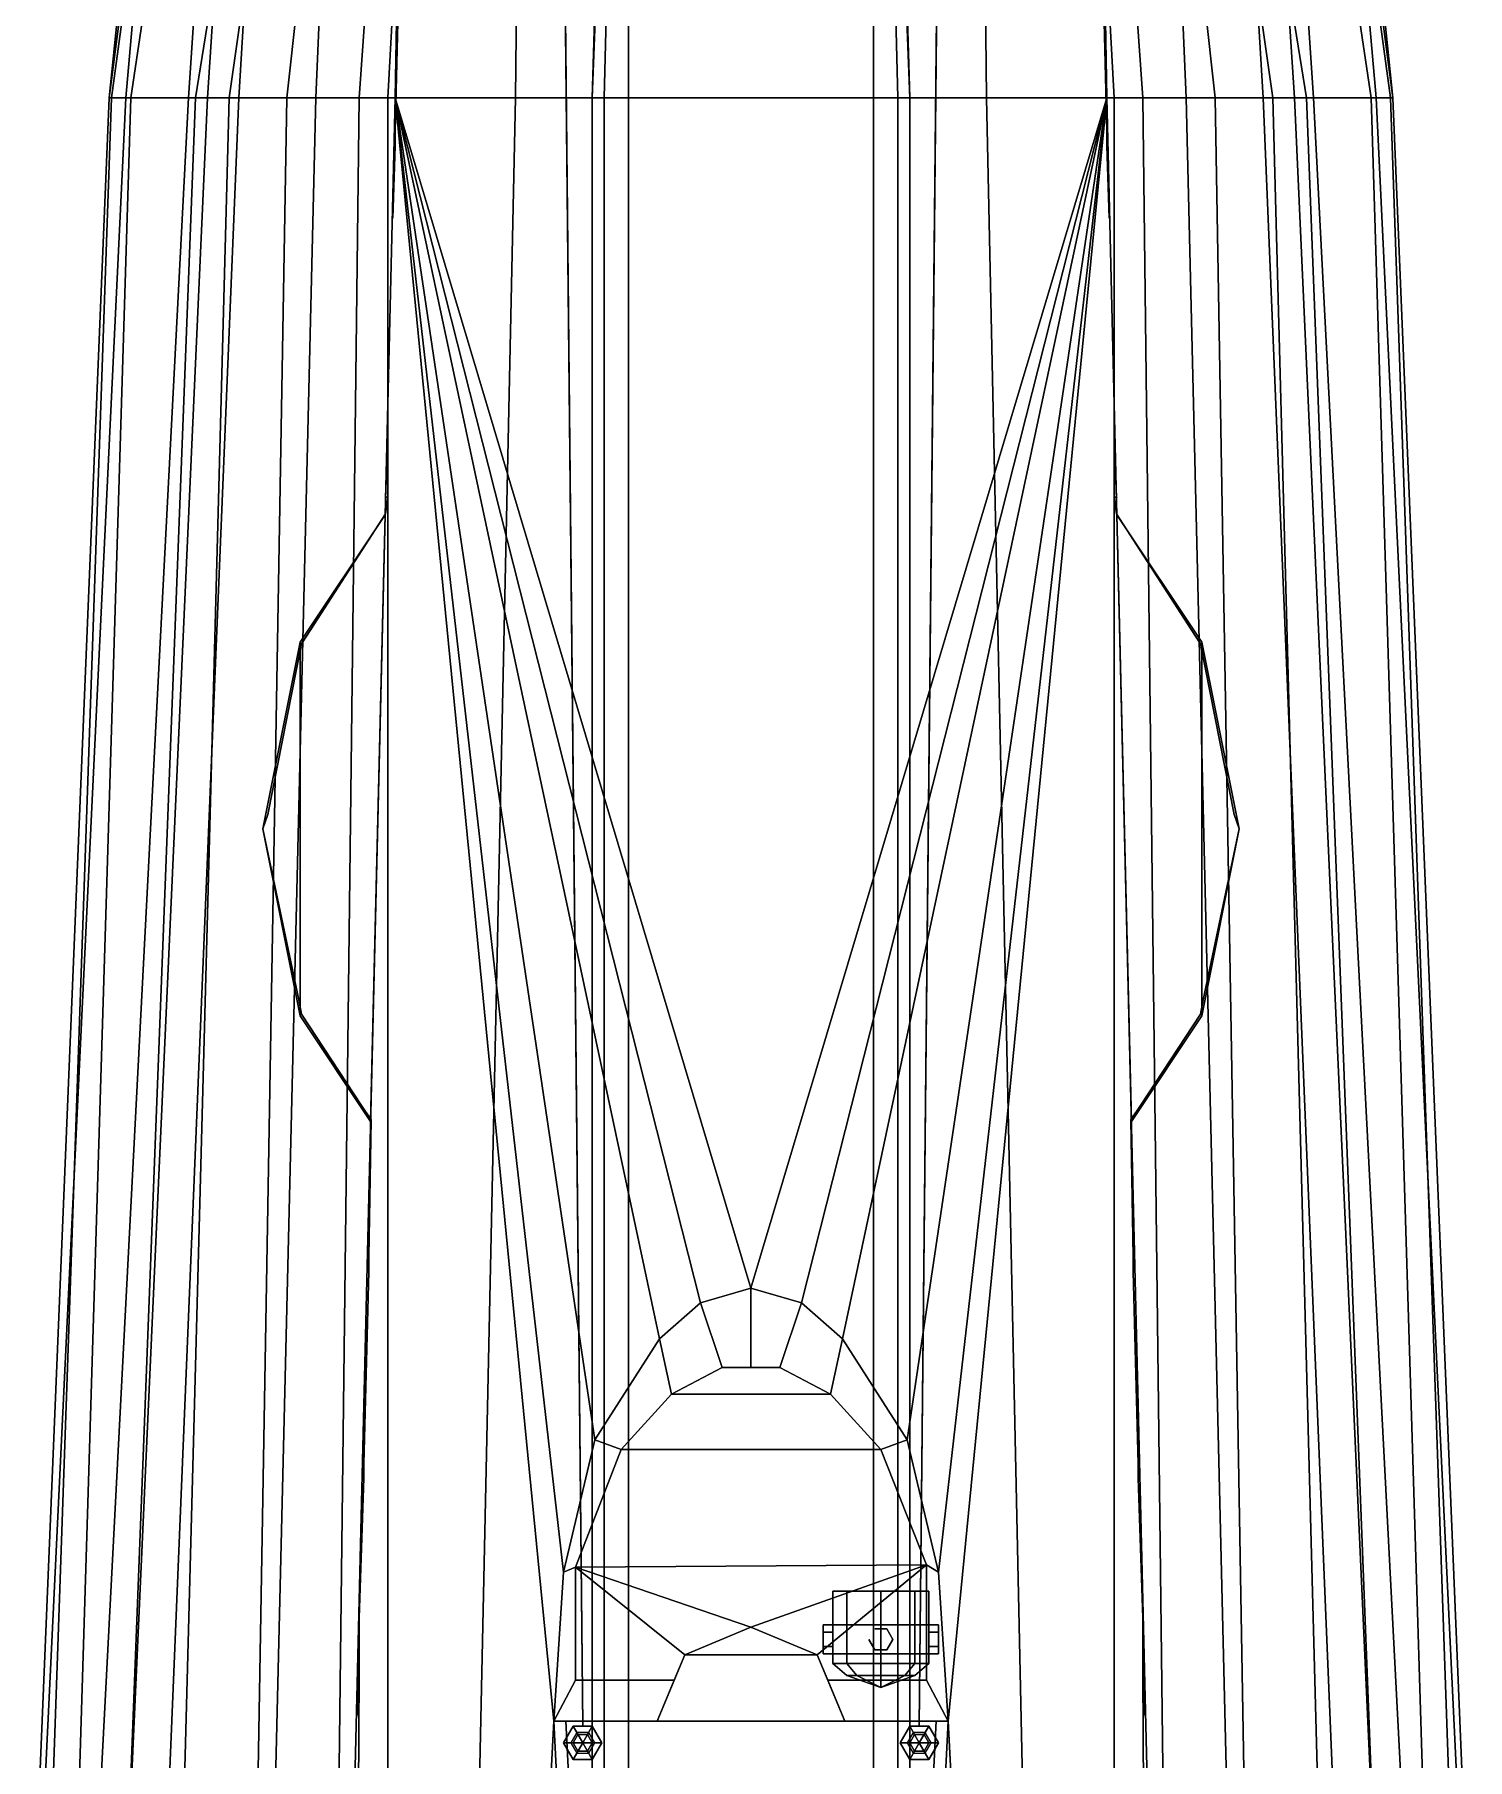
# Model space of a CAD drawing. Extents: x -3.2 to 3.2, y -38.1 to 38.1.
# Drawn here: x -2.98 to 2.98, y 7.3 to 14.47 of the extents above; entities that cross this region are included whole.
import ezdxf

# ---------------------------------------------------------------- set-up
doc = ezdxf.new("R2010")
doc.units = 0
doc.layers.get('0').update_dxf_attribs({"linetype": 'CONTINUOUS'})
doc.layers.add('RAILINGS', color=6, linetype='CONTINUOUS')
doc.layers.add('TOWER', color=3, linetype='CONTINUOUS')

msp = doc.modelspace()

# ---------------------------------------------------------------- linework, layer by layer
for points in [[(-0.7, 7.44, 6.45), (-0.93, 30.13, 2.19), (-0.93, 29.95, 2.18), (-0.7, 7.44, 6.39)], [(-0.7, 7.44, 6.39), (-0.93, 29.95, 2.18), (-0.93, 30.13, 2.19), (-0.7, 7.44, 6.45)], [(0.7, 7.44, 6.45), (0.93, 30.13, 2.19), (0.93, 29.95, 2.18), (0.7, 7.44, 6.39)], [(0.7, 7.44, 6.39), (0.93, 29.95, 2.18), (0.93, 30.13, 2.19), (0.7, 7.44, 6.45)], [(-1.9, 21.71, -1.43), (-1.69, 21.71, -1.96), (-2.67, 14.21, -1.96), (-2.67, 14.21, -1.43)], [(-1.69, 21.71, -1.96), (-1.64, 21.71, -2.02), (-2.66, 14.21, -2.02), (-2.67, 14.21, -1.96)], [(-1.94, 21.71, -1.05), (-1.9, 21.71, -1.43), (-2.67, 14.21, -1.43), (-2.6, 14.21, -1.05)], [(-1.64, 21.71, -2.02), (-1.46, 21.71, -2.25), (-2.58, 14.21, -2.25), (-2.66, 14.21, -2.02)], [(-1.84, 21.71, -0.3), (-1.94, 21.71, -1.05), (-2.6, 14.21, -1.05), (-2.34, 14.21, -0.3)], [(-1.46, 21.71, -2.25), (-1.1, 21.71, -2.54), (-2.31, 14.21, -2.54), (-2.58, 14.21, -2.25)], [(-1.77, 21.71, -0.04), (-1.84, 21.71, -0.3), (-2.34, 14.21, -0.3), (-2.26, 14.21, -0.04)], [(-1.1, 21.71, -2.54), (-1.1, 21.71, -2.54), (-2.17, 14.21, -2.64), (-2.31, 14.21, -2.54)], [(-1.68, 21.71, 0.21), (-1.77, 21.71, -0.04), (-2.26, 14.21, -0.04), (-2.13, 14.21, 0.21)], [(-1.1, 21.71, -2.54), (-1.1, 21.71, -2.54), (-1.93, 14.21, -2.72), (-2.17, 14.21, -2.64)], [(-1.49, 21.71, 0.91), (-1.68, 21.71, 0.21), (-2.13, 14.21, 0.21), (-1.81, 14.21, 0.91)], [(-1.1, 21.71, -2.54), (-1.1, 21.71, -2.54), (-1.63, 14.21, -2.72), (-1.93, 14.21, -2.72)], [(-1.35, 21.71, 1.44), (-1.49, 21.71, 0.91), (-1.81, 14.21, 0.91), (-1.48, 14.21, 1.36)], [(-1.1, 21.71, -2.54), (-1.1, 21.71, -2.54), (-1.51, 14.21, -2.67), (-1.63, 14.21, -2.72)], [(-1.1, 21.71, -2.54), (-0.9, 21.71, -2.67), (-0.98, 14.21, -3.01), (-1.51, 14.21, -2.67)], [(-1.3, 21.71, 1.82), (-1.35, 21.71, 1.44), (-1.48, 14.21, 1.36)], [(-0.9, 21.71, -2.67), (-0.37, 21.71, -2.95), (-0.66, 14.21, -3.2), (-0.98, 14.21, -3.01)], [(-0.37, 21.71, -2.95), (0, 21.71, -3.06), (-0.51, 19.28, -3.12), (-0.66, 14.21, -3.2)], [(0.66, 14.21, -3.2), (0.51, 19.28, -3.12), (0, 21.71, -3.06), (0.37, 21.71, -2.95)], [(0.98, 14.21, -3.01), (0.66, 14.21, -3.2), (0.37, 21.71, -2.95), (0.9, 21.71, -2.67)], [(1.51, 14.21, -2.67), (0.98, 14.21, -3.01), (0.9, 21.71, -2.67), (1.1, 21.71, -2.54)], [(2.17, 14.21, -2.64), (1.93, 14.21, -2.72), (1.1, 21.71, -2.54)], [(2.31, 14.21, -2.54), (2.17, 14.21, -2.64), (1.1, 21.71, -2.54)], [(1.63, 14.21, -2.72), (1.51, 14.21, -2.67), (1.1, 21.71, -2.54)], [(1.93, 14.21, -2.72), (1.63, 14.21, -2.72), (1.1, 21.71, -2.54)], [(2.58, 14.21, -2.25), (2.31, 14.21, -2.54), (1.1, 21.71, -2.54), (1.46, 21.71, -2.25)], [(1.35, 21.71, 1.44), (1.3, 21.71, 1.82), (1.48, 14.21, 1.36)], [(1.48, 14.21, 1.36), (1.81, 14.21, 0.91), (1.49, 21.71, 0.91), (1.35, 21.71, 1.44)], [(2.66, 14.21, -2.02), (2.58, 14.21, -2.25), (1.46, 21.71, -2.25), (1.64, 21.71, -2.02)], [(1.81, 14.21, 0.91), (2.13, 14.21, 0.21), (1.68, 21.71, 0.21), (1.49, 21.71, 0.91)], [(2.67, 14.21, -1.96), (2.66, 14.21, -2.02), (1.64, 21.71, -2.02), (1.69, 21.71, -1.96)], [(2.13, 14.21, 0.21), (2.26, 14.21, -0.04), (1.77, 21.71, -0.04), (1.68, 21.71, 0.21)], [(2.67, 14.21, -1.43), (2.67, 14.21, -1.96), (1.69, 21.71, -1.96), (1.9, 21.71, -1.43)], [(2.26, 14.21, -0.04), (2.34, 14.21, -0.3), (1.84, 21.71, -0.3), (1.77, 21.71, -0.04)], [(2.34, 14.21, -0.3), (2.6, 14.21, -1.05), (1.94, 21.71, -1.05), (1.84, 21.71, -0.3)], [(2.6, 14.21, -1.05), (2.67, 14.21, -1.43), (1.9, 21.71, -1.43), (1.94, 21.71, -1.05)], [(-0.66, 14.21, -3.75), (-0.66, 14.21, -3.2), (-0.51, 19.28, -3.12), (-0.51, 18.28, -3.73)], [(0.51, 18.28, -3.73), (0.51, 19.28, -3.12), (0.66, 14.21, -3.2), (0.66, 14.21, -3.75)], [(-0.61, 14.21, -3.86), (-0.66, 14.21, -3.75), (-0.51, 18.28, -3.73)], [(-0.51, 14.21, -3.93), (-0.61, 14.21, -3.86), (-0.51, 18.28, -3.73)], [(0.51, 14.21, -3.93), (-0.51, 14.21, -3.93), (-0.51, 18.28, -3.73), (0.51, 18.28, -3.73)], [(0.51, 18.28, -3.73), (0.51, 18.28, -3.73), (0.61, 14.21, -3.86), (0.51, 14.21, -3.93)], [(0.51, 18.28, -3.73), (0.51, 18.28, -3.73), (0.66, 14.21, -3.75), (0.61, 14.21, -3.86)], [(-2.67, 14.21, -1.96), (-2.66, 14.21, -2.02), (-2.92, 6.69, -2.02), (-2.98, 6.69, -1.77)], [(-2.6, 14.21, -1.05), (-2.67, 14.21, -1.43), (-2.98, 6.69, -1.22), (-2.96, 6.69, -1.05)], [(-2.67, 14.21, -1.43), (-2.67, 14.21, -1.96), (-2.98, 6.69, -1.77), (-2.98, 6.69, -1.22)], [(-2.34, 14.21, -0.3), (-2.6, 14.21, -1.05), (-2.96, 6.69, -1.05), (-2.73, 6.69, -0.3)], [(-2.66, 14.21, -2.02), (-2.58, 14.21, -2.25), (-2.81, 6.69, -2.25), (-2.92, 6.69, -2.02)], [(-2.58, 14.21, -2.25), (-2.31, 14.21, -2.54), (-2.6, 6.69, -2.54), (-2.81, 6.69, -2.25)], [(-2.26, 14.21, -0.04), (-2.34, 14.21, -0.3), (-2.73, 6.69, -0.3), (-2.6, 6.69, -0.04)], [(-2.31, 14.21, -2.54), (-2.17, 14.21, -2.64), (-2.37, 6.69, -2.71), (-2.6, 6.69, -2.54)], [(-2.13, 14.21, 0.21), (-2.26, 14.21, -0.04), (-2.6, 6.69, -0.04), (-2.44, 6.69, 0.21)], [(-1.81, 14.21, 0.91), (-2.13, 14.21, 0.21), (-2.44, 6.69, 0.21), (-1.99, 6.69, 0.91)], [(-2.17, 14.21, -2.64), (-1.93, 14.21, -2.72), (-2.06, 6.69, -2.83), (-2.37, 6.69, -2.71)], [(-1.93, 14.21, -2.72), (-1.63, 14.21, -2.72), (-1.72, 6.69, -2.83), (-2.06, 6.69, -2.83)], [(-1.48, 14.21, 1.36), (-1.81, 14.21, 0.91), (-1.99, 6.69, 0.91), (-1.66, 6.69, 1.36)], [(-1.63, 14.21, -2.72), (-1.51, 14.21, -2.67), (-1.51, 6.69, -2.74), (-1.72, 6.69, -2.83)], [(-1.51, 14.21, -2.67), (-0.98, 14.21, -3.01), (-1.14, 6.69, -3.01), (-1.51, 6.69, -2.74)], [(-0.98, 14.21, -3.01), (-0.66, 14.21, -3.2), (-0.66, 6.69, -3.29), (-1.14, 6.69, -3.01)], [(-0.66, 6.69, -3.75), (-0.66, 6.69, -3.29), (-0.66, 14.21, -3.2), (-0.66, 14.21, -3.75)], [(-0.61, 6.69, -3.86), (-0.66, 6.69, -3.75), (-0.66, 14.21, -3.75), (-0.61, 14.21, -3.86)], [(-0.51, 6.69, -3.93), (-0.61, 6.69, -3.86), (-0.61, 14.21, -3.86), (-0.51, 14.21, -3.93)], [(0.51, 6.69, -3.93), (-0.51, 6.69, -3.93), (-0.51, 14.21, -3.93), (0.51, 14.21, -3.93)], [(0.51, 14.21, -3.93), (0.61, 14.21, -3.86), (0.61, 6.69, -3.86), (0.51, 6.69, -3.93)], [(0.61, 14.21, -3.86), (0.66, 14.21, -3.75), (0.66, 6.69, -3.75), (0.61, 6.69, -3.86)], [(0.66, 14.21, -3.75), (0.66, 14.21, -3.2), (0.66, 6.69, -3.29), (0.66, 6.69, -3.75)], [(1.14, 6.69, -3.01), (0.66, 6.69, -3.29), (0.66, 14.21, -3.2), (0.98, 14.21, -3.01)], [(1.51, 6.69, -2.74), (1.14, 6.69, -3.01), (0.98, 14.21, -3.01), (1.51, 14.21, -2.67)], [(1.66, 6.69, 1.36), (1.99, 6.69, 0.91), (1.81, 14.21, 0.91), (1.48, 14.21, 1.36)], [(1.72, 6.69, -2.83), (1.51, 6.69, -2.74), (1.51, 14.21, -2.67), (1.63, 14.21, -2.72)], [(2.06, 6.69, -2.83), (1.72, 6.69, -2.83), (1.63, 14.21, -2.72), (1.93, 14.21, -2.72)], [(1.99, 6.69, 0.91), (2.44, 6.69, 0.21), (2.13, 14.21, 0.21), (1.81, 14.21, 0.91)], [(2.37, 6.69, -2.71), (2.06, 6.69, -2.83), (1.93, 14.21, -2.72), (2.17, 14.21, -2.64)], [(2.44, 6.69, 0.21), (2.6, 6.69, -0.04), (2.26, 14.21, -0.04), (2.13, 14.21, 0.21)], [(2.6, 6.69, -2.54), (2.37, 6.69, -2.71), (2.17, 14.21, -2.64), (2.31, 14.21, -2.54)], [(2.6, 6.69, -0.04), (2.73, 6.69, -0.3), (2.34, 14.21, -0.3), (2.26, 14.21, -0.04)], [(2.81, 6.69, -2.25), (2.6, 6.69, -2.54), (2.31, 14.21, -2.54), (2.58, 14.21, -2.25)], [(2.73, 6.69, -0.3), (2.96, 6.69, -1.05), (2.6, 14.21, -1.05), (2.34, 14.21, -0.3)], [(2.92, 6.69, -2.02), (2.81, 6.69, -2.25), (2.58, 14.21, -2.25), (2.66, 14.21, -2.02)], [(2.96, 6.69, -1.05), (2.98, 6.69, -1.22), (2.67, 14.21, -1.43), (2.6, 14.21, -1.05)], [(2.98, 6.69, -1.77), (2.92, 6.69, -2.02), (2.66, 14.21, -2.02), (2.67, 14.21, -1.96)], [(2.98, 6.69, -1.22), (2.98, 6.69, -1.77), (2.67, 14.21, -1.96), (2.67, 14.21, -1.43)]]:
    msp.add_3dface(points)
at = {"layer": 'RAILINGS'}
for points in [[(-1.48, 14.07, 2.28), (-1.41, 16.91, 2.28), (-1.41, 16.91, 2.23), (-1.48, 14.07, 2.23)], [(-1.48, 14.07, 2.23), (-1.41, 16.91, 2.23), (-1.41, 16.91, 2.28), (-1.48, 14.07, 2.28)], [(1.48, 14.07, 2.23), (1.41, 16.91, 2.23), (1.41, 16.91, 2.28), (1.48, 14.07, 2.28)], [(1.48, 14.07, 2.28), (1.41, 16.91, 2.28), (1.41, 16.91, 2.23), (1.48, 14.07, 2.23)], [(-1.48, 14.01, 2.32), (-1.48, 14.01, 1.36), (-1.48, 14.07, 1.36), (-1.48, 14.07, 2.32)], [(-1.48, 14.07, 2.32), (-1.48, 14.07, 1.36), (-1.48, 14.01, 1.36), (-1.48, 14.01, 2.32)], [(1.48, 14.07, 2.32), (1.48, 14.07, 1.36), (1.48, 14.01, 1.36), (1.48, 14.01, 2.32)], [(1.48, 14.01, 2.32), (1.48, 14.01, 1.36), (1.48, 14.07, 1.36), (1.48, 14.07, 2.32)], [(-1.48, 14.01, 2.32), (-1.49, 13.71, 1.36), (-1.49, 13.77, 1.36), (-1.48, 14.01, 2.13)], [(-1.48, 14.01, 2.13), (-1.49, 13.77, 1.36), (-1.49, 13.71, 1.36), (-1.48, 14.01, 2.32)], [(1.48, 14.01, 2.13), (1.49, 13.77, 1.36), (1.49, 13.71, 1.36), (1.48, 14.01, 2.32)], [(1.48, 14.01, 2.32), (1.49, 13.71, 1.36), (1.49, 13.77, 1.36), (1.48, 14.01, 2.13)], [(-1.51, 12.55, 2.19), (-1.51, 12.86, 1.36), (-1.51, 12.79, 1.36), (-1.52, 12.55, 2.09)], [(-1.52, 12.55, 2.09), (-1.51, 12.79, 1.36), (-1.51, 12.86, 1.36), (-1.51, 12.55, 2.19)], [(1.51, 12.55, 2.19), (1.51, 12.86, 1.36), (1.51, 12.79, 1.36), (1.52, 12.55, 2.09)], [(1.52, 12.55, 2.09), (1.51, 12.79, 1.36), (1.51, 12.86, 1.36), (1.51, 12.55, 2.19)], [(-1.51, 12.55, 2.19), (-1.51, 12.55, 1.36), (-1.52, 12.48, 1.36), (-1.52, 12.48, 2.19)], [(-1.52, 12.48, 2.19), (-1.52, 12.48, 1.36), (-1.51, 12.55, 1.36), (-1.51, 12.55, 2.19)], [(1.51, 12.55, 2.19), (1.51, 12.55, 1.36), (1.52, 12.48, 1.36), (1.52, 12.48, 2.19)], [(1.52, 12.48, 2.19), (1.52, 12.48, 1.36), (1.51, 12.55, 1.36), (1.51, 12.55, 2.19)], [(-1.83, 12, 2.14), (-1.52, 12.48, 2.14), (-1.52, 12.48, 2.19), (-1.83, 12, 2.19)], [(-1.83, 12, 2.19), (-1.52, 12.48, 2.19), (-1.52, 12.48, 2.14), (-1.83, 12, 2.14)], [(-1.83, 12, 1.74), (-1.52, 12.48, 1.74), (-1.52, 12.48, 1.79), (-1.83, 12, 1.79)], [(-1.83, 12, 1.79), (-1.52, 12.48, 1.79), (-1.52, 12.48, 1.74), (-1.83, 12, 1.74)], [(1.83, 12, 1.79), (1.52, 12.48, 1.79), (1.52, 12.48, 1.74), (1.83, 12, 1.74)], [(1.83, 12, 1.74), (1.52, 12.48, 1.74), (1.52, 12.48, 1.79), (1.83, 12, 1.79)], [(1.83, 12, 2.14), (1.52, 12.48, 2.14), (1.52, 12.48, 2.19), (1.83, 12, 2.19)], [(1.83, 12, 2.19), (1.52, 12.48, 2.19), (1.52, 12.48, 2.14), (1.83, 12, 2.14)], [(-1.87, 11.94, 2.19), (-1.87, 11.94, 1.36), (-1.83, 12, 1.36), (-1.83, 12, 2.19)], [(-1.83, 12, 2.19), (-1.83, 12, 1.36), (-1.87, 11.94, 1.36), (-1.87, 11.94, 2.19)], [(1.83, 12, 2.19), (1.83, 12, 1.36), (1.87, 11.94, 1.36), (1.87, 11.94, 2.19)], [(1.87, 11.94, 2.19), (1.87, 11.94, 1.36), (1.83, 12, 1.36), (1.83, 12, 2.19)], [(-2.01, 11.23, 2.14), (-1.87, 11.94, 2.14), (-1.87, 11.94, 2.19), (-2.01, 11.23, 2.19)], [(-2.01, 11.23, 2.19), (-1.87, 11.94, 2.19), (-1.87, 11.94, 2.14), (-2.01, 11.23, 2.14)], [(-2.01, 11.23, 1.74), (-1.87, 11.94, 1.74), (-1.87, 11.94, 1.79), (-2.01, 11.23, 1.79)], [(-2.01, 11.23, 1.79), (-1.87, 11.94, 1.79), (-1.87, 11.94, 1.74), (-2.01, 11.23, 1.74)], [(2.01, 11.23, 1.79), (1.87, 11.94, 1.79), (1.87, 11.94, 1.74), (2.01, 11.23, 1.74)], [(2.01, 11.23, 1.74), (1.87, 11.94, 1.74), (1.87, 11.94, 1.79), (2.01, 11.23, 1.79)], [(2.01, 11.23, 2.14), (1.87, 11.94, 2.14), (1.87, 11.94, 2.19), (2.01, 11.23, 2.19)], [(2.01, 11.23, 2.19), (1.87, 11.94, 2.19), (1.87, 11.94, 2.14), (2.01, 11.23, 2.14)], [(-2.03, 11.17, 2.19), (-2.03, 11.17, 1.36), (-2.01, 11.23, 1.36), (-2.01, 11.23, 2.19)], [(-2.01, 11.23, 2.19), (-2.01, 11.23, 1.36), (-2.03, 11.17, 1.36), (-2.03, 11.17, 2.19)], [(2.03, 11.17, 2.19), (2.03, 11.17, 1.36), (2.01, 11.23, 1.36), (2.01, 11.23, 2.19)], [(2.01, 11.23, 2.19), (2.01, 11.23, 1.36), (2.03, 11.17, 1.36), (2.03, 11.17, 2.19)], [(-1.88, 10.46, 2.19), (-2.03, 11.17, 2.19), (-2.03, 11.17, 2.14), (-1.88, 10.46, 2.14)], [(-1.88, 10.46, 2.14), (-2.03, 11.17, 2.14), (-2.03, 11.17, 2.19), (-1.88, 10.46, 2.19)], [(-1.88, 10.46, 1.74), (-2.03, 11.17, 1.74), (-2.03, 11.17, 1.79), (-1.88, 10.46, 1.79)], [(-1.88, 10.46, 1.79), (-2.03, 11.17, 1.79), (-2.03, 11.17, 1.74), (-1.88, 10.46, 1.74)], [(1.88, 10.46, 1.79), (2.03, 11.17, 1.79), (2.03, 11.17, 1.74), (1.88, 10.46, 1.74)], [(1.88, 10.46, 1.74), (2.03, 11.17, 1.74), (2.03, 11.17, 1.79), (1.88, 10.46, 1.79)], [(1.88, 10.46, 2.14), (2.03, 11.17, 2.14), (2.03, 11.17, 2.19), (1.88, 10.46, 2.19)], [(1.88, 10.46, 2.19), (2.03, 11.17, 2.19), (2.03, 11.17, 2.14), (1.88, 10.46, 2.14)], [(-1.87, 10.4, 2.19), (-1.87, 10.4, 1.36), (-1.88, 10.46, 1.36), (-1.88, 10.46, 2.19)], [(-1.88, 10.46, 2.19), (-1.88, 10.46, 1.36), (-1.87, 10.4, 1.36), (-1.87, 10.4, 2.19)], [(1.87, 10.4, 2.19), (1.87, 10.4, 1.36), (1.88, 10.46, 1.36), (1.88, 10.46, 2.19)], [(1.88, 10.46, 2.19), (1.88, 10.46, 1.36), (1.87, 10.4, 1.36), (1.87, 10.4, 2.19)], [(-1.62, 10.02, 2.14), (-1.87, 10.4, 2.14), (-1.87, 10.4, 2.19), (-1.62, 10.02, 2.19)], [(-1.62, 10.02, 2.19), (-1.87, 10.4, 2.19), (-1.87, 10.4, 2.14), (-1.62, 10.02, 2.14)], [(-1.62, 10.02, 1.79), (-1.87, 10.4, 1.79), (-1.87, 10.4, 1.74), (-1.62, 10.02, 1.74)], [(-1.62, 10.02, 1.74), (-1.87, 10.4, 1.74), (-1.87, 10.4, 1.79), (-1.62, 10.02, 1.79)], [(1.62, 10.02, 1.74), (1.87, 10.4, 1.74), (1.87, 10.4, 1.79), (1.62, 10.02, 1.79)], [(1.62, 10.02, 1.79), (1.87, 10.4, 1.79), (1.87, 10.4, 1.74), (1.62, 10.02, 1.74)], [(1.62, 10.02, 2.19), (1.87, 10.4, 2.19), (1.87, 10.4, 2.14), (1.62, 10.02, 2.14)], [(1.62, 10.02, 2.14), (1.87, 10.4, 2.14), (1.87, 10.4, 2.19), (1.62, 10.02, 2.19)], [(-1.62, 10.02, 2.19), (-1.62, 10.02, 1.36), (-1.58, 9.96, 1.36), (-1.58, 9.96, 2.19)], [(-1.58, 9.96, 2.19), (-1.58, 9.96, 1.36), (-1.62, 10.02, 1.36), (-1.62, 10.02, 2.19)], [(1.58, 9.96, 2.19), (1.58, 9.96, 1.36), (1.62, 10.02, 1.36), (1.62, 10.02, 2.19)], [(1.62, 10.02, 2.19), (1.62, 10.02, 1.36), (1.58, 9.96, 1.36), (1.58, 9.96, 2.19)], [(-1.59, 9.39, 2.19), (-1.58, 9.96, 2.19), (-1.58, 9.96, 2.14), (-1.59, 9.39, 2.14)], [(-1.59, 9.39, 2.14), (-1.58, 9.96, 2.14), (-1.58, 9.96, 2.19), (-1.59, 9.39, 2.19)], [(-1.59, 9.39, 1.74), (-1.58, 9.96, 1.74), (-1.58, 9.96, 1.79), (-1.59, 9.39, 1.79)], [(-1.59, 9.39, 1.79), (-1.58, 9.96, 1.79), (-1.58, 9.96, 1.74), (-1.59, 9.39, 1.74)], [(1.59, 9.39, 1.79), (1.58, 9.96, 1.79), (1.58, 9.96, 1.74), (1.59, 9.39, 1.74)], [(1.59, 9.39, 1.74), (1.58, 9.96, 1.74), (1.58, 9.96, 1.79), (1.59, 9.39, 1.79)], [(1.59, 9.39, 2.14), (1.58, 9.96, 2.14), (1.58, 9.96, 2.19), (1.59, 9.39, 2.19)], [(1.59, 9.39, 2.19), (1.58, 9.96, 2.19), (1.58, 9.96, 2.14), (1.59, 9.39, 2.14)], [(-1.61, 8.53, 2.2), (-1.59, 9.33, 2.14), (-1.59, 9.33, 2.19), (-1.61, 8.53, 2.25)], [(-1.61, 8.53, 2.25), (-1.59, 9.33, 2.19), (-1.59, 9.33, 2.14), (-1.61, 8.53, 2.2)], [(-1.61, 8.53, 1.74), (-1.59, 9.33, 1.79), (-1.59, 9.33, 1.74), (-1.61, 8.53, 1.69)], [(-1.61, 8.53, 1.69), (-1.59, 9.33, 1.74), (-1.59, 9.33, 1.79), (-1.61, 8.53, 1.74)], [(-1.59, 9.39, 2.19), (-1.59, 9.39, 1.36), (-1.59, 9.33, 1.36), (-1.59, 9.33, 2.19)], [(-1.59, 9.33, 2.19), (-1.59, 9.33, 1.36), (-1.59, 9.39, 1.36), (-1.59, 9.39, 2.19)], [(1.59, 9.33, 2.19), (1.59, 9.33, 1.36), (1.59, 9.39, 1.36), (1.59, 9.39, 2.19)], [(1.59, 9.39, 2.19), (1.59, 9.39, 1.36), (1.59, 9.33, 1.36), (1.59, 9.33, 2.19)], [(1.61, 8.53, 1.74), (1.59, 9.33, 1.79), (1.59, 9.33, 1.74), (1.61, 8.53, 1.69)], [(1.61, 8.53, 1.69), (1.59, 9.33, 1.74), (1.59, 9.33, 1.79), (1.61, 8.53, 1.74)], [(1.61, 8.53, 2.25), (1.59, 9.33, 2.19), (1.59, 9.33, 2.14), (1.61, 8.53, 2.2)], [(1.61, 8.53, 2.2), (1.59, 9.33, 2.14), (1.59, 9.33, 2.19), (1.61, 8.53, 2.25)], [(-1.63, 7.89, 2.2), (-1.61, 8.47, 2.2), (-1.61, 8.47, 2.25), (-1.63, 7.89, 2.25)], [(-1.63, 7.89, 2.25), (-1.61, 8.47, 2.25), (-1.61, 8.47, 2.2), (-1.63, 7.89, 2.2)], [(-1.63, 7.89, 1.74), (-1.61, 8.47, 1.74), (-1.61, 8.47, 1.69), (-1.63, 7.89, 1.69)], [(-1.63, 7.89, 1.69), (-1.61, 8.47, 1.69), (-1.61, 8.47, 1.74), (-1.63, 7.89, 1.74)], [(-1.61, 8.53, 2.25), (-1.61, 8.53, 1.36), (-1.61, 8.47, 1.36), (-1.61, 8.47, 2.25)], [(-1.61, 8.47, 2.25), (-1.61, 8.47, 1.36), (-1.61, 8.53, 1.36), (-1.61, 8.53, 2.25)], [(1.61, 8.47, 2.25), (1.61, 8.47, 1.36), (1.61, 8.53, 1.36), (1.61, 8.53, 2.25)], [(1.61, 8.53, 2.25), (1.61, 8.53, 1.36), (1.61, 8.47, 1.36), (1.61, 8.47, 2.25)], [(1.63, 7.89, 1.74), (1.61, 8.47, 1.74), (1.61, 8.47, 1.69), (1.63, 7.89, 1.69)], [(1.63, 7.89, 1.69), (1.61, 8.47, 1.69), (1.61, 8.47, 1.74), (1.63, 7.89, 1.74)], [(1.63, 7.89, 2.25), (1.61, 8.47, 2.25), (1.61, 8.47, 2.2), (1.63, 7.89, 2.2)], [(1.63, 7.89, 2.2), (1.61, 8.47, 2.2), (1.61, 8.47, 2.25), (1.63, 7.89, 2.25)], [(-1.66, -0.11, 2.23), (-1.63, 7.83, 2.25), (-1.63, 7.83, 2.2), (-1.66, -0.11, 2.18)], [(-1.66, -0.11, 2.18), (-1.63, 7.83, 2.2), (-1.63, 7.83, 2.25), (-1.66, -0.11, 2.23)], [(-1.63, 7.83, 2.04), (-1.63, 7.54, 1.36), (-1.64, 7.48, 1.36), (-1.63, 7.83, 2.19)], [(-1.63, 7.83, 2.19), (-1.64, 7.48, 1.36), (-1.63, 7.54, 1.36), (-1.63, 7.83, 2.04)], [(-1.63, 7.83, 2.25), (-1.63, 7.83, 1.36), (-1.63, 7.89, 1.36), (-1.63, 7.89, 2.25)], [(-1.63, 7.89, 2.25), (-1.63, 7.89, 1.36), (-1.63, 7.83, 1.36), (-1.63, 7.83, 2.25)], [(1.63, 7.89, 2.25), (1.63, 7.89, 1.36), (1.63, 7.83, 1.36), (1.63, 7.83, 2.25)], [(1.63, 7.83, 2.25), (1.63, 7.83, 1.36), (1.63, 7.89, 1.36), (1.63, 7.89, 2.25)], [(1.63, 7.83, 2.04), (1.63, 7.54, 1.36), (1.64, 7.48, 1.36), (1.63, 7.83, 2.19)], [(1.63, 7.83, 2.19), (1.64, 7.48, 1.36), (1.63, 7.54, 1.36), (1.63, 7.83, 2.04)], [(1.66, -0.11, 2.18), (1.63, 7.83, 2.2), (1.63, 7.83, 2.25), (1.66, -0.11, 2.23)], [(1.66, -0.11, 2.23), (1.63, 7.83, 2.25), (1.63, 7.83, 2.2), (1.66, -0.11, 2.18)]]:
    msp.add_3dface(points, dxfattribs=at)
at = {"layer": 'TOWER'}
for points in [[(1.3, 21.71, 1.82), (-1.3, 21.71, 1.82), (-1.48, 14.21, 1.36), (1.48, 14.21, 1.36)], [(-0.82, 7.46, 1.36), (-1.48, 14.21, 1.36), (-1.66, 6.69, 1.36), (-0.86, 6.69, 1.36)], [(1.48, 14.21, 1.36), (-1.48, 14.21, 1.36), (0, 9.26, 1.36)], [(-0.78, 8.08, 1.36), (-1.48, 14.21, 1.36), (-1.48, 14.21, 1.36), (-0.82, 7.46, 1.36)], [(-0.65, 8.63, 1.36), (-1.48, 14.21, 1.36), (-1.48, 14.21, 1.36), (-0.78, 8.08, 1.36)], [(-0.38, 9.05, 1.36), (-1.48, 14.21, 1.36), (-1.48, 14.21, 1.36), (-0.65, 8.63, 1.36)], [(-0.21, 9.2, 1.36), (-1.48, 14.21, 1.36), (-1.48, 14.21, 1.36), (-0.38, 9.05, 1.36)], [(0, 9.26, 1.36), (-1.48, 14.21, 1.36), (-1.48, 14.21, 1.36), (-0.21, 9.2, 1.36)], [(1.48, 14.21, 1.36), (0, 9.26, 1.36), (0.21, 9.2, 1.36)], [(1.48, 14.21, 1.36), (0.21, 9.2, 1.36), (0.38, 9.05, 1.36)], [(1.48, 14.21, 1.36), (0.38, 9.05, 1.36), (0.65, 8.63, 1.36)], [(1.48, 14.21, 1.36), (0.65, 8.63, 1.36), (0.78, 8.08, 1.36)], [(1.48, 14.21, 1.36), (0.78, 8.08, 1.36), (0.82, 7.46, 1.36)], [(1.48, 14.21, 1.36), (0.82, 7.46, 1.36), (0.86, 6.69, 1.36), (1.66, 6.69, 1.36)], [(-1.8755, 11.9468, 1.36), (-1.5215, 12.4766, 1.36), (-1.5215, 12.4766, 1.36), (-1.8755, 11.9468, 0.71)], [(-1.5215, 12.4766, 1.36), (-1.8755, 11.9468, 1.36), (-1.8755, 10.3932, 1.36), (-1.5819, 9.9538, 1.36)], [(1.5215, 12.4766, 1.36), (1.8755, 11.9468, 1.36), (1.8755, 11.9468, 0.71), (1.5215, 12.4766, 1.36)], [(1.5215, 12.4766, 1.36), (1.5819, 9.9538, 1.36), (1.8755, 10.3932, 1.36), (1.8755, 11.9468, 1.36)], [(-2.03, 11.17, 1.36), (-1.8755, 11.9468, 1.36), (-1.8755, 11.9468, 0.71), (-2.03, 11.17, 0.49)], [(-1.8755, 11.9468, 1.36), (-2.03, 11.17, 1.36), (-2.03, 11.17, 1.36), (-1.8755, 10.3932, 1.36)], [(1.8755, 11.9468, 1.36), (2.03, 11.17, 1.36), (2.03, 11.17, 0.49), (1.8755, 11.9468, 0.71)], [(2.03, 11.17, 1.36), (1.8755, 11.9468, 1.36), (1.8755, 11.9468, 1.36), (1.8755, 10.3932, 1.36)], [(-1.8755, 10.3932, 1.36), (-2.03, 11.17, 1.36), (-2.03, 11.17, 0.49), (-1.8755, 10.3932, 0.71)], [(2.03, 11.17, 1.36), (1.8755, 10.3932, 1.36), (1.8755, 10.3932, 0.71), (2.03, 11.17, 0.49)], [(-1.5819, 9.9538, 1.36), (-1.8755, 10.3932, 1.36), (-1.8755, 10.3932, 0.71), (-1.5819, 9.9538, 1.36)], [(1.8755, 10.3932, 1.36), (1.5819, 9.9538, 1.36), (1.5819, 9.9538, 1.36), (1.8755, 10.3932, 0.71)], [(-0.21, 9.2, 1.36), (-0.21, 9.2, 5.17), (0, 9.26, 5.17), (0, 9.26, 1.36)], [(-0.21, 9.2, 5.17), (-0.12, 8.93, 5.31), (0, 8.93, 5.31), (0, 9.26, 5.17)], [(0, 9.26, 1.36), (0, 9.26, 5.17), (0.21, 9.2, 5.17), (0.21, 9.2, 1.36)], [(0, 9.26, 5.17), (0, 8.93, 5.31), (0.12, 8.93, 5.31), (0.21, 9.2, 5.17)], [(-0.38, 9.05, 1.36), (-0.38, 9.05, 5.17), (-0.21, 9.2, 5.17), (-0.21, 9.2, 1.36)], [(-0.38, 9.05, 5.17), (-0.33, 8.82, 5.31), (-0.12, 8.93, 5.31), (-0.21, 9.2, 5.17)], [(0.21, 9.2, 5.17), (0.12, 8.93, 5.31), (0.33, 8.82, 5.31), (0.38, 9.05, 5.17)], [(0.21, 9.2, 1.36), (0.21, 9.2, 5.17), (0.38, 9.05, 5.17), (0.38, 9.05, 1.36)], [(-0.65, 8.63, 1.36), (-0.65, 8.63, 5.17), (-0.38, 9.05, 5.17), (-0.38, 9.05, 1.36)], [(-0.65, 8.63, 5.17), (-0.54, 8.59, 5.31), (-0.33, 8.82, 5.31), (-0.38, 9.05, 5.17)], [(0.38, 9.05, 5.17), (0.33, 8.82, 5.31), (0.54, 8.59, 5.31), (0.65, 8.63, 5.17)], [(0.38, 9.05, 1.36), (0.38, 9.05, 5.17), (0.65, 8.63, 5.17), (0.65, 8.63, 1.36)], [(-0.12, 8.93, 5.31), (-0.33, 8.82, 5.31), (0.33, 8.82, 5.31), (0.12, 8.93, 5.31)], [(-0.33, 8.82, 5.31), (-0.54, 8.59, 5.31), (0.54, 8.59, 5.31), (0.33, 8.82, 5.31)], [(-0.78, 8.08, 1.36), (-0.78, 8.08, 5.17), (-0.65, 8.63, 5.17), (-0.65, 8.63, 1.36)], [(-0.78, 8.08, 5.17), (-0.73, 8.1, 5.31), (-0.54, 8.59, 5.31), (-0.65, 8.63, 5.17)], [(0.65, 8.63, 5.17), (0.54, 8.59, 5.31), (0.73, 8.11, 5.31), (0.78, 8.08, 5.17)], [(0.65, 8.63, 1.36), (0.65, 8.63, 5.17), (0.78, 8.08, 5.17), (0.78, 8.08, 1.36)], [(-0.54, 8.59, 5.31), (-0.73, 8.1, 5.31), (0.73, 8.11, 5.31), (0.54, 8.59, 5.31)], [(0.73, 8.11, 5.31), (-0.73, 8.1, 5.31), (0, 7.85, 5.31), (0.73, 8.11, 5.31)], [(0.73, 8.11, 5.31), (0, 7.85, 5.31), (0.2758, 7.7358, 5.31), (0.73, 8.11, 5.31)], [(0.73, 8.11, 5.31), (0.2758, 7.7358, 5.31), (0.3196, 7.63, 5.31), (0.73, 7.63, 5.31)], [(0.78, 8.08, 5.17), (0.73, 8.11, 5.31), (0.73, 7.63, 5.31), (0.82, 7.46, 5.17)], [(-0.82, 7.46, 5.17), (-0.73, 7.63, 5.31), (-0.73, 8.1, 5.31), (-0.78, 8.08, 5.17)], [(-0.82, 7.46, 1.36), (-0.82, 7.46, 5.17), (-0.78, 8.08, 5.17), (-0.78, 8.08, 1.36)], [(-0.2758, 7.7358, 5.31), (-0.73, 8.1, 5.31), (-0.73, 7.63, 5.31), (-0.3196, 7.63, 5.31)], [(-0.73, 8.1, 5.31), (-0.2758, 7.7358, 5.31), (0, 7.85, 5.31), (-0.73, 8.1, 5.31)], [(0.78, 8.08, 1.36), (0.78, 8.08, 5.17), (0.82, 7.46, 5.17), (0.82, 7.46, 1.36)], [(0.34, 7.7, 5.69), (0.3986, 7.7, 5.8314), (0.3986, 8, 5.8314), (0.34, 8, 5.69)], [(0.3986, 7.7, 5.5486), (0.34, 7.7, 5.69), (0.34, 8, 5.69), (0.3986, 8, 5.5486)], [(0.3986, 8, 5.8314), (0.54, 8, 5.89), (0.6814, 8, 5.8314), (0.34, 8, 5.69)], [(0.34, 8, 5.69), (0.6814, 8, 5.8314), (0.74, 8, 5.69), (0.3986, 8, 5.5486)], [(0.3986, 7.7, 5.8314), (0.54, 7.7, 5.89), (0.54, 8, 5.89), (0.3986, 8, 5.8314)], [(0.54, 7.7, 5.49), (0.3986, 7.7, 5.5486), (0.3986, 8, 5.5486), (0.54, 8, 5.49)], [(0.3986, 8, 5.5486), (0.74, 8, 5.69), (0.6814, 8, 5.5486), (0.54, 8, 5.49)], [(0.54, 7.7, 5.89), (0.6814, 7.7, 5.8314), (0.6814, 8, 5.8314), (0.54, 8, 5.89)], [(0.6814, 7.7, 5.5486), (0.54, 7.7, 5.49), (0.54, 8, 5.49), (0.6814, 8, 5.5486)], [(0.6814, 7.7, 5.8314), (0.74, 7.7, 5.69), (0.74, 8, 5.69), (0.6814, 8, 5.8314)], [(0.74, 7.7, 5.69), (0.6814, 7.7, 5.5486), (0.6814, 8, 5.5486), (0.74, 8, 5.69)], [(-0.2758, 7.7358, 3.25), (0.2758, 7.7358, 3.25), (0, 7.85, 3.25)], [(-0.2758, 7.7358, 5.31), (-0.2758, 7.7358, 3.25), (0, 7.85, 3.25), (0, 7.85, 5.31)], [(0, 7.85, 5.31), (0, 7.85, 3.25), (0.2758, 7.7358, 3.25), (0.2758, 7.7358, 5.31)], [(0.74, 7.86, 5.45), (0.78, 7.86, 5.41), (0.3, 7.86, 5.41), (0.34, 7.86, 5.45)], [(0.3, 7.74, 5.41), (0.3, 7.86, 5.41), (0.78, 7.86, 5.41), (0.78, 7.74, 5.41)], [(0.34, 7.86, 5.45), (0.3, 7.86, 5.41), (0.3, 7.86, 5.69), (0.34, 7.86, 5.69)], [(0.3, 7.74, 5.69), (0.3, 7.86, 5.69), (0.3, 7.86, 5.41), (0.3, 7.74, 5.41)], [(0.3, 7.86, 5.69), (0.3, 7.74, 5.69), (0.3, 7.77, 5.742), (0.3, 7.83, 5.742)], [(0.3, 7.86, 5.69), (0.3, 7.83, 5.742), (0.34, 7.83, 5.742), (0.34, 7.86, 5.69)], [(0.3, 7.83, 5.742), (0.3, 7.77, 5.742), (0.34, 7.77, 5.742), (0.34, 7.83, 5.742)], [(0.74, 7.74, 5.45), (0.74, 7.86, 5.45), (0.34, 7.86, 5.45), (0.34, 7.74, 5.45)], [(0.34, 7.74, 5.45), (0.34, 7.86, 5.45), (0.34, 7.86, 5.69), (0.34, 7.74, 5.69)], [(0.34, 7.83, 5.742), (0.34, 7.77, 5.742), (0.34, 7.74, 5.69), (0.34, 7.86, 5.69)], [(0.78, 7.86, 5.41), (0.74, 7.86, 5.45), (0.74, 7.86, 5.69), (0.78, 7.86, 5.69)], [(0.74, 7.74, 5.69), (0.74, 7.86, 5.69), (0.74, 7.86, 5.45), (0.74, 7.74, 5.45)], [(0.74, 7.86, 5.69), (0.74, 7.83, 5.742), (0.78, 7.83, 5.742), (0.78, 7.86, 5.69)], [(0.74, 7.86, 5.69), (0.74, 7.74, 5.69), (0.74, 7.77, 5.742), (0.74, 7.83, 5.742)], [(0.74, 7.83, 5.742), (0.74, 7.77, 5.742), (0.78, 7.77, 5.742), (0.78, 7.83, 5.742)], [(0.78, 7.74, 5.41), (0.78, 7.86, 5.41), (0.78, 7.86, 5.69), (0.78, 7.74, 5.69)], [(0.78, 7.83, 5.742), (0.78, 7.77, 5.742), (0.78, 7.74, 5.69), (0.78, 7.86, 5.69)], [(0.3, 7.77, 5.742), (0.3, 7.74, 5.69), (0.34, 7.74, 5.69), (0.34, 7.77, 5.742)], [(0.74, 7.77, 5.742), (0.74, 7.74, 5.69), (0.78, 7.74, 5.69), (0.78, 7.77, 5.742)], [(-0.39, 7.46, 3.25), (0.39, 7.46, 3.25), (0.2758, 7.7358, 3.25), (-0.2758, 7.7358, 3.25)], [(-0.3196, 7.63, 5.31), (-0.39, 7.46, 3.25), (-0.2758, 7.7358, 3.25), (-0.2758, 7.7358, 5.31)], [(0.2758, 7.7358, 5.31), (0.2758, 7.7358, 3.25), (0.39, 7.46, 3.25), (0.3196, 7.63, 5.31)], [(0.34, 7.74, 5.45), (0.3, 7.74, 5.41), (0.78, 7.74, 5.41), (0.74, 7.74, 5.45)], [(0.34, 7.74, 5.69), (0.3, 7.74, 5.69), (0.3, 7.74, 5.41), (0.34, 7.74, 5.45)], [(0.44, 7.65, 5.79), (0.3986, 7.7, 5.8314), (0.34, 7.7, 5.69), (0.3986, 7.65, 5.69)], [(0.3986, 7.65, 5.69), (0.34, 7.7, 5.69), (0.3986, 7.7, 5.5486), (0.44, 7.65, 5.59)], [(0.54, 7.65, 5.8314), (0.54, 7.7, 5.89), (0.3986, 7.7, 5.8314), (0.44, 7.65, 5.79)], [(0.44, 7.65, 5.59), (0.3986, 7.7, 5.5486), (0.54, 7.7, 5.49), (0.54, 7.65, 5.5486)], [(0.64, 7.65, 5.79), (0.6814, 7.7, 5.8314), (0.54, 7.7, 5.89), (0.54, 7.65, 5.8314)], [(0.54, 7.65, 5.5486), (0.54, 7.7, 5.49), (0.6814, 7.7, 5.5486), (0.64, 7.65, 5.59)], [(0.6814, 7.65, 5.69), (0.74, 7.7, 5.69), (0.6814, 7.7, 5.8314), (0.64, 7.65, 5.79)], [(0.64, 7.65, 5.59), (0.6814, 7.7, 5.5486), (0.74, 7.7, 5.69), (0.6814, 7.65, 5.69)], [(0.78, 7.74, 5.69), (0.74, 7.74, 5.69), (0.74, 7.74, 5.45), (0.78, 7.74, 5.41)], [(-0.3196, 7.63, 5.31), (-0.73, 7.63, 5.31), (-0.82, 7.46, 5.17), (-0.39, 7.46, 5.17)], [(-0.39, 7.46, 5.17), (-0.39, 7.46, 3.25), (-0.39, 7.46, 3.25), (-0.3196, 7.63, 5.31)], [(0.3196, 7.63, 5.31), (0.39, 7.46, 3.25), (0.39, 7.46, 3.25), (0.39, 7.46, 5.17)], [(0.73, 7.63, 5.31), (0.3196, 7.63, 5.31), (0.39, 7.46, 5.17), (0.82, 7.46, 5.17)], [(0.54, 7.6, 5.69), (0.44, 7.65, 5.79), (0.3986, 7.65, 5.69), (0.54, 7.6, 5.69)], [(0.54, 7.6, 5.69), (0.3986, 7.65, 5.69), (0.44, 7.65, 5.59), (0.54, 7.6, 5.69)], [(0.54, 7.6, 5.69), (0.54, 7.65, 5.8314), (0.44, 7.65, 5.79), (0.54, 7.6, 5.69)], [(0.54, 7.6, 5.69), (0.44, 7.65, 5.59), (0.54, 7.65, 5.5486), (0.54, 7.6, 5.69)], [(0.54, 7.6, 5.69), (0.6814, 7.65, 5.69), (0.64, 7.65, 5.79), (0.54, 7.6, 5.69)], [(0.54, 7.6, 5.69), (0.64, 7.65, 5.79), (0.54, 7.65, 5.8314), (0.54, 7.6, 5.69)], [(0.54, 7.6, 5.69), (0.54, 7.65, 5.5486), (0.64, 7.65, 5.59), (0.54, 7.6, 5.69)], [(0.54, 7.6, 5.69), (0.64, 7.65, 5.59), (0.6814, 7.65, 5.69), (0.54, 7.6, 5.69)], [(-0.86, 6.69, 1.36), (-0.77, 6.47, 3.25), (-0.82, 7.46, 3.25), (-0.82, 7.46, 1.36)], [(-0.77, 6.47, 3.25), (-0.77, 6.47, 4.28), (-0.82, 7.46, 4.76), (-0.82, 7.46, 3.25)], [(-0.77, 7.46, 4.76), (-0.82, 7.46, 4.76), (-0.77, 6.47, 4.28), (-0.72, 6.47, 4.28)], [(-0.39, 7.46, 5.17), (-0.82, 7.46, 5.17), (-0.82, 7.46, 4.76), (-0.77, 7.46, 4.76)], [(-0.74, 7.4393, 6.5), (-0.78, 7.37, 6.5), (-0.7, 7.37, 6.54)], [(-0.74, 7.4393, 6.3), (-0.78, 7.37, 6.3), (-0.78, 7.37, 6.5), (-0.74, 7.4393, 6.5)], [(-0.72, 7.4046, 6.22), (-0.74, 7.37, 6.22), (-0.78, 7.37, 6.3), (-0.74, 7.4393, 6.3)], [(-0.72, 6.47, 3.25), (0.72, 6.47, 3.25), (0.77, 7.46, 3.25), (-0.77, 7.46, 3.25)], [(-0.77, 7.46, 3.25), (-0.77, 7.46, 4.76), (-0.72, 6.47, 4.28), (-0.72, 6.47, 3.25)], [(-0.39, 7.46, 3.25), (-0.39, 7.46, 5.17), (-0.77, 7.46, 4.76), (-0.77, 7.46, 3.25)], [(-0.725, 7.4133, 3.25), (-0.75, 7.37, 3.25), (-0.74, 7.37, 6.22), (-0.72, 7.4046, 6.22)], [(-0.66, 7.4393, 6.5), (-0.74, 7.4393, 6.5), (-0.7, 7.37, 6.54)], [(-0.66, 7.4393, 6.3), (-0.74, 7.4393, 6.3), (-0.74, 7.4393, 6.5), (-0.66, 7.4393, 6.5)], [(-0.68, 7.4046, 6.22), (-0.72, 7.4046, 6.22), (-0.74, 7.4393, 6.3), (-0.66, 7.4393, 6.3)], [(-0.675, 7.4133, 3.25), (-0.725, 7.4133, 3.25), (-0.72, 7.4046, 6.22), (-0.68, 7.4046, 6.22)], [(-0.62, 7.37, 6.5), (-0.66, 7.4393, 6.5), (-0.7, 7.37, 6.54)], [(-0.66, 7.37, 6.22), (-0.68, 7.4046, 6.22), (-0.66, 7.4393, 6.3), (-0.62, 7.37, 6.3)], [(-0.65, 7.37, 3.25), (-0.675, 7.4133, 3.25), (-0.68, 7.4046, 6.22), (-0.66, 7.37, 6.22)], [(-0.62, 7.37, 6.3), (-0.66, 7.4393, 6.3), (-0.66, 7.4393, 6.5), (-0.62, 7.37, 6.5)], [(0.39, 7.46, 5.17), (0.39, 7.46, 3.25), (0.77, 7.46, 3.25), (0.77, 7.46, 4.76)], [(0.82, 7.46, 5.17), (0.39, 7.46, 5.17), (0.77, 7.46, 4.76), (0.82, 7.46, 4.76)], [(0.68, 7.4046, 6.22), (0.66, 7.37, 6.22), (0.62, 7.37, 6.3), (0.66, 7.4393, 6.3)], [(0.66, 7.4393, 6.3), (0.62, 7.37, 6.3), (0.62, 7.37, 6.5), (0.66, 7.4393, 6.5)], [(0.66, 7.4393, 6.5), (0.62, 7.37, 6.5), (0.7, 7.37, 6.54)], [(0.675, 7.4133, 3.25), (0.65, 7.37, 3.25), (0.66, 7.37, 6.22), (0.68, 7.4046, 6.22)], [(0.72, 7.4046, 6.22), (0.68, 7.4046, 6.22), (0.66, 7.4393, 6.3), (0.74, 7.4393, 6.3)], [(0.74, 7.4393, 6.3), (0.66, 7.4393, 6.3), (0.66, 7.4393, 6.5), (0.74, 7.4393, 6.5)], [(0.74, 7.4393, 6.5), (0.66, 7.4393, 6.5), (0.7, 7.37, 6.54)], [(0.725, 7.4133, 3.25), (0.675, 7.4133, 3.25), (0.68, 7.4046, 6.22), (0.72, 7.4046, 6.22)], [(0.78, 7.37, 6.5), (0.74, 7.4393, 6.5), (0.7, 7.37, 6.54)], [(0.82, 7.46, 4.76), (0.77, 7.46, 4.76), (0.72, 6.47, 4.28), (0.77, 6.47, 4.28)], [(0.77, 7.46, 4.76), (0.77, 7.46, 3.25), (0.72, 6.47, 3.25), (0.72, 6.47, 4.28)], [(0.74, 7.37, 6.22), (0.72, 7.4046, 6.22), (0.74, 7.4393, 6.3), (0.78, 7.37, 6.3)], [(0.75, 7.37, 3.25), (0.725, 7.4133, 3.25), (0.72, 7.4046, 6.22), (0.74, 7.37, 6.22)], [(0.78, 7.37, 6.3), (0.74, 7.4393, 6.3), (0.74, 7.4393, 6.5), (0.78, 7.37, 6.5)], [(0.82, 7.46, 1.36), (0.82, 7.46, 3.25), (0.77, 6.47, 3.25), (0.86, 6.69, 1.36)], [(0.82, 7.46, 3.25), (0.82, 7.46, 4.76), (0.77, 6.47, 4.28), (0.77, 6.47, 3.25)], [(-0.78, 7.37, 6.5), (-0.74, 7.3007, 6.5), (-0.7, 7.37, 6.54)], [(-0.78, 7.37, 6.3), (-0.74, 7.3007, 6.3), (-0.74, 7.3007, 6.5), (-0.78, 7.37, 6.5)], [(-0.74, 7.37, 6.22), (-0.72, 7.3354, 6.22), (-0.74, 7.3007, 6.3), (-0.78, 7.37, 6.3)], [(-0.75, 7.37, 3.25), (-0.725, 7.3267, 3.25), (-0.72, 7.3354, 6.22), (-0.74, 7.37, 6.22)], [(-0.74, 7.3007, 6.5), (-0.66, 7.3007, 6.5), (-0.7, 7.37, 6.54)], [(-0.72, 7.3354, 6.22), (-0.68, 7.3354, 6.22), (-0.66, 7.3007, 6.3), (-0.74, 7.3007, 6.3)], [(-0.725, 7.3267, 3.25), (-0.675, 7.3267, 3.25), (-0.68, 7.3354, 6.22), (-0.72, 7.3354, 6.22)], [(-0.66, 7.3007, 6.5), (-0.62, 7.37, 6.5), (-0.7, 7.37, 6.54)], [(-0.675, 7.3267, 3.25), (-0.65, 7.37, 3.25), (-0.66, 7.37, 6.22), (-0.68, 7.3354, 6.22)], [(-0.68, 7.3354, 6.22), (-0.66, 7.37, 6.22), (-0.62, 7.37, 6.3), (-0.66, 7.3007, 6.3)], [(-0.66, 7.3007, 6.3), (-0.62, 7.37, 6.3), (-0.62, 7.37, 6.5), (-0.66, 7.3007, 6.5)], [(0.66, 7.37, 6.22), (0.68, 7.3354, 6.22), (0.66, 7.3007, 6.3), (0.62, 7.37, 6.3)], [(0.62, 7.37, 6.3), (0.66, 7.3007, 6.3), (0.66, 7.3007, 6.5), (0.62, 7.37, 6.5)], [(0.62, 7.37, 6.5), (0.66, 7.3007, 6.5), (0.7, 7.37, 6.54)], [(0.65, 7.37, 3.25), (0.675, 7.3267, 3.25), (0.68, 7.3354, 6.22), (0.66, 7.37, 6.22)], [(0.66, 7.3007, 6.5), (0.74, 7.3007, 6.5), (0.7, 7.37, 6.54)], [(0.68, 7.3354, 6.22), (0.72, 7.3354, 6.22), (0.74, 7.3007, 6.3), (0.66, 7.3007, 6.3)], [(0.675, 7.3267, 3.25), (0.725, 7.3267, 3.25), (0.72, 7.3354, 6.22), (0.68, 7.3354, 6.22)], [(0.74, 7.3007, 6.5), (0.78, 7.37, 6.5), (0.7, 7.37, 6.54)], [(0.725, 7.3267, 3.25), (0.75, 7.37, 3.25), (0.74, 7.37, 6.22), (0.72, 7.3354, 6.22)], [(0.72, 7.3354, 6.22), (0.74, 7.37, 6.22), (0.78, 7.37, 6.3), (0.74, 7.3007, 6.3)], [(0.74, 7.3007, 6.3), (0.78, 7.37, 6.3), (0.78, 7.37, 6.5), (0.74, 7.3007, 6.5)], [(-0.74, 7.3007, 6.3), (-0.66, 7.3007, 6.3), (-0.66, 7.3007, 6.5), (-0.74, 7.3007, 6.5)], [(0.66, 7.3007, 6.3), (0.74, 7.3007, 6.3), (0.74, 7.3007, 6.5), (0.66, 7.3007, 6.5)]]:
    msp.add_3dface(points, dxfattribs=at)

# ---------------------------------------------------------------- meshes
mesh = msp.add_polymesh((2, 6), dxfattribs=dict(at, n_close=True))
for k, corner in enumerate([(0.49, 7.8, 5.31), (0.515, 7.7567, 5.31), (0.565, 7.7567, 5.31), (0.59, 7.8, 5.31), (0.565, 7.8433, 5.31), (0.515, 7.8433, 5.31), (0.49, 7.8, 5.41), (0.515, 7.7567, 5.41), (0.565, 7.7567, 5.41), (0.59, 7.8, 5.41), (0.565, 7.8433, 5.41), (0.515, 7.8433, 5.41)]):
    mesh.set_mesh_vertex(divmod(k, 6), corner)

doc.saveas('drawing.dxf')
